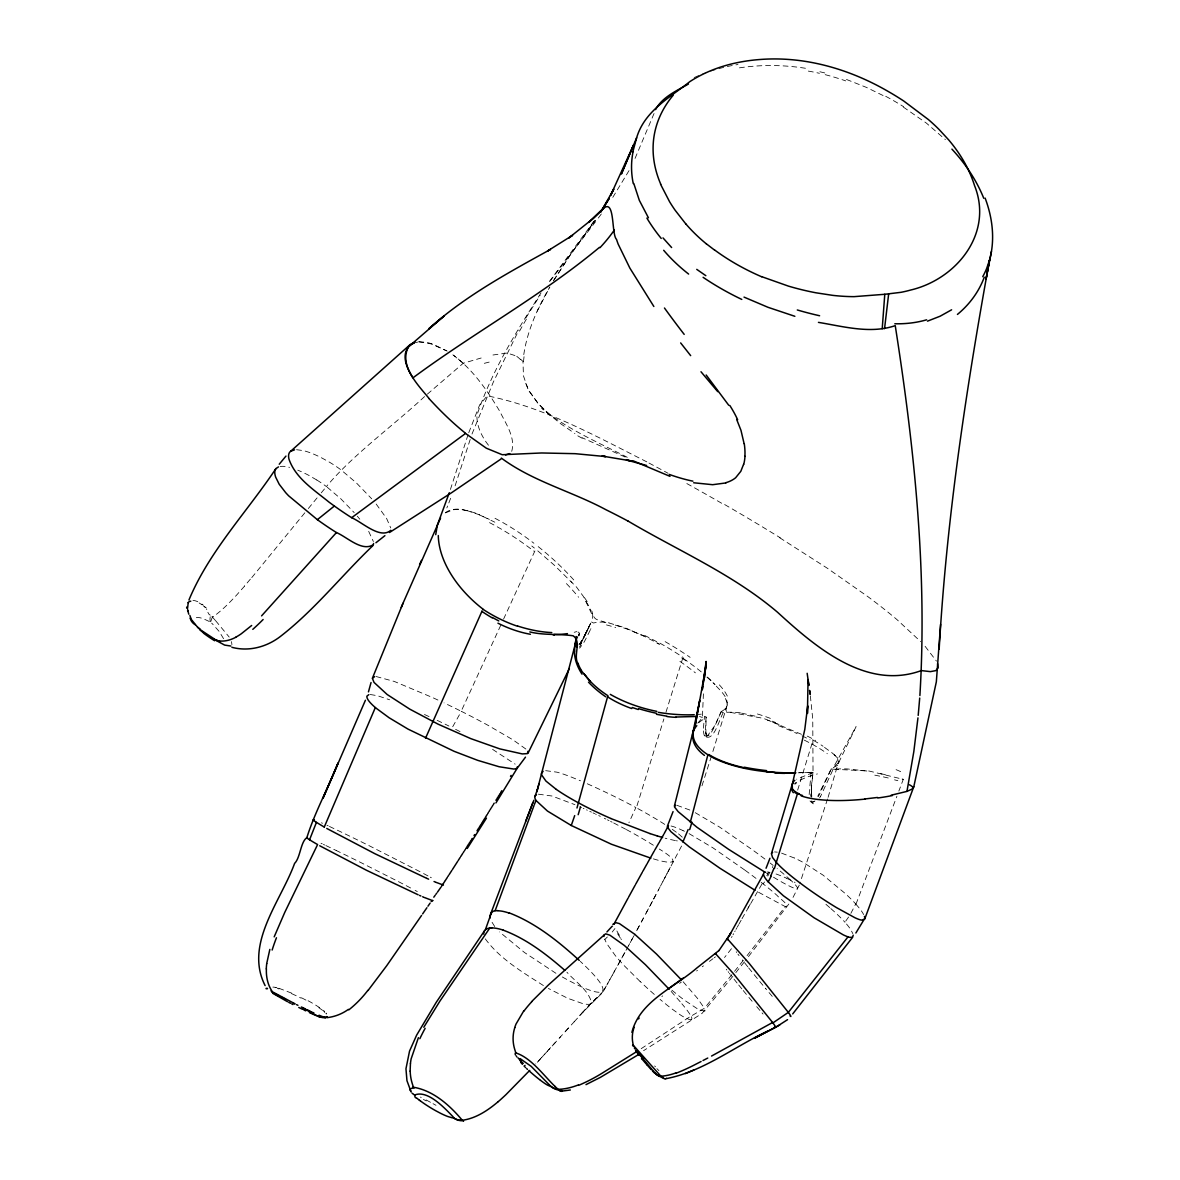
<?xml version="1.0" encoding="UTF-8"?>
<svg xmlns="http://www.w3.org/2000/svg" width="1180" height="1180" viewBox="0 0 1180 1180"><rect width="100%" height="100%" fill="white"/><g stroke="black" fill="none" stroke-linecap="round" stroke-linejoin="round"><path stroke-width="0.75" stroke-dasharray="5 3.75" d="M578.775 635.99C581.902 633.144 575.766 629.456 576.563 634.206M811.678 795.866L811.353 786.691L813.005 772.443L798.182 772.797M697.764 723.134L702.38 717.764L703.413 693.825M703.413 728.222L704.504 716.29L706.082 717.042L705.891 732.706L707.159 736.571L704.755 735.774M592.508 613.452A37.907 19.957 29.4 0 1 592.213 619.456L591.446 621.949L593.51 623.025A37.082 19.293 26.4 0 1 608.88 622.819M811.117 772.118L809.126 794.937M838.464 762.841L833.227 767.546L833.478 768.962A3.717 0.974 0.7 0 0 834.452 769.286L869.026 771.012L903.29 779.346L898.865 791.043M231.929 644.649L231.501 641.61M523.773 354.62C527.312 330.725 537.416 308.378 549.423 287.61M579.262 633.218L578.79 635.577M721.629 711.348A45.519 18.806 14.4 0 0 726.644 706.864C729.594 697.778 719.992 690.507 714.711 684.4M721.142 711.776C719.962 713.517 708.162 745.922 705.773 732.367L707.248 736.143L714.888 725.479L721.172 711.688L723.281 712.646A38.763 15.148 12.4 0 1 741.556 712.956M606.299 986.023L601.682 993.516L579.336 1015.759L591.401 1003.059A37.834 8.068 36.2 0 0 591.549 1002.676C588.437 989.843 575.235 981.657 566.901 972.202M591.549 1002.676L579.955 1015.449M828.095 797.282L837.623 765.274C841.429 756.41 828.168 751.026 823.257 746.247M653.41 858.863C674.4 865.368 681.509 862.521 659.266 849.04M727.278 704.932L712.012 754.286M664.753 824.378A130.965 19.706 24.1 0 0 636.359 807.784L663.868 718.989M665.963 712.278L682.63 658.529L681.642 657.865M587.301 783.771L595.797 787.606A122.101 18.379 24.1 0 1 609.175 793.919A121.466 18.29 24.1 0 1 635.873 807.548L628.94 822.681M711.452 756.041L701.952 785.865M827.534 799.008L799.848 883.437M797.665 790.098L813.079 740.081M470.186 439.476L454.846 486.617M813.02 772.576L796.662 779.183M450.421 489.464L468.136 434.461M472 434.034L493.358 382.01L518.92 329.957M799.273 885.133L792.562 898.319M468.755 432.75L479.67 404.858L487.207 395.831C544.836 407.248 597.05 436.895 649.118 463.017M450.627 498.299L448.385 504.111M855.972 904.205L896.903 796.235M772.369 867.595L772.812 866.489M654.045 113.501L634.25 160.318M866.872 771.012L847.078 768.918A29.957 7.124 0.7 0 0 833.154 769.257L820.646 796.22M662.924 881.416L681.922 845.352M831.133 769.419L819.171 795.084A46.669 35.12 -54.6 0 1 818.242 796.559M446.837 507.946L447.618 506.028M723.281 712.646C719.24 719.402 714.578 739.152 706.746 737.131M837.623 765.274L831.177 768.829L817.769 796.294M562.344 976.981C606.756 1002.027 617.715 995.861 580.309 961.39M831.163 768.859L833.154 769.242M500.763 625.223L461.188 711.26A136.084 21.24 25.2 0 0 444.064 702.911M503.58 619.087L535.75 549.113L531.782 546.03M579.542 647.038L589.425 625.843M590.885 628.704L590.501 629.5M580.383 644.87L589.602 625.429M590.148 630.238L585.973 638.601A32.568 9.529 -61 0 1 583.908 642.407L579.675 648.174M511.722 451.365C515.69 437.308 505.719 423.694 499.922 411.555C487.458 390.713 473.254 370.063 453.622 355.357M588.274 628.247L591.387 621.742L583.584 637.554M653.351 845.234L647.54 841.635A119.991 18.069 24.1 0 0 625.68 829.201L626.211 828.006M587.773 629.294L584.085 636.625M838.715 762.575L856.075 726.674L833.021 768.062M587.301 630.268L586.18 632.539M537.136 311.255L549.895 286.947M586.829 631.241L585.177 634.53M586.018 632.864L579.572 644.265L581.607 641.079A32.524 9.425 -60.8 0 0 583.746 637.333L583.967 636.861M585.059 634.766L584.572 635.696M672.954 862.182L673.397 861.312M668.087 871.533L670.255 867.374M666.951 873.731L658.307 890.192M653.676 898.954L660.623 885.797M655.992 894.573L636.138 931.728M652.51 901.137L649.605 906.609M452.707 726.747L461.351 711.334A136.408 21.299 25.2 0 1 488.417 725.538L513.094 739.919L526.428 749.448M648.44 908.792L644.929 915.356M641.419 921.904L643.174 918.63M639.073 926.271L634.162 935.356M629.014 170.643L610.975 200.349M633.778 936.079L630.813 941.522M632.598 938.262L621.314 958.927M628.453 945.873L629.633 943.705M624.884 952.408L606.904 984.931M768.8 872.123L766.823 875.649M620.12 961.095L616.521 967.6M614.721 970.86L611.727 976.273M731.482 937.51L732.087 936.419M609.913 979.518L603.88 990.345M733.001 934.796L733.606 933.705M734.757 931.625L735.184 930.873M736.025 929.353L736.88 927.819M737.308 927.067L738.592 924.781M739.019 924.029L741.143 920.223M741.999 918.704L763.726 880.914M748.017 908.084L750.185 904.293M850.883 913.35L855.736 903.954A129.077 18.718 32.7 0 0 845.249 893.525L822.991 875.088L803.27 862.462A41.33 5.989 32.7 0 0 794.302 857.993M525.793 317.981L540.145 295.325M553.391 280.929L570.619 254.379L594.351 221.575M553.833 280.161L570.619 254.379L595.192 220.35M580.501 642.908L581.607 641.079L579.528 644.324M819.584 797.946L819.746 797.71A47.023 35.503 -54.9 0 0 820.675 796.235M788.83 904.042L745.436 960.535M580.398 643.056L579.675 644.147M541.03 292.906C516.383 331.462 491.396 371.715 476.956 415.213C476.602 424.49 480.363 433.385 485.393 440.996A115.05 78.618 -3.7 0 0 489.715 446.763M848.582 917.037L844.939 922.229A126.909 18.393 32.7 0 1 851.031 930.106L852.801 933.631M614.928 928.557L612.214 932.008M764.522 881.991L763.165 883.909A121.909 11.328 32.9 0 1 776.986 895.355C778.918 898.024 790.025 905.149 785.6 906.712M593.26 223.094L595.266 220.247M550.057 281.061L596.638 220.291M549.423 281.489L595.561 219.156M601.299 214.023L597.434 219.244M731.467 948.69L724.52 957.496M316.815 480.024A37.229 7.508 39.7 0 1 326.418 486.558C352.879 454.801 392.822 426.039 424.549 396.583M744.388 961.862L733.872 975.078M747.073 955.638L785.275 906.609L756.424 891.121M743.135 960.594L734.565 971.302M732.81 976.391L701.952 1013.487L643.587 1050.657M731.91 974.592L704.431 1008.251L691.052 1016.142A34.81 4.632 45.7 0 0 681.848 1003.767M304.838 512.799L250.455 579.218M308.349 508.521L317.376 497.547M321.255 492.842L326.418 486.588M603.408 991.171L591.106 1003.472A48.587 10.369 36.2 0 1 587.891 1004.342A68.543 14.617 36.2 0 1 582.743 1003.605L567.787 998.31L548.375 988.442M244.644 586.032L236.708 594.971A74.34 19.529 -49.7 0 1 229.54 602.479A49.354 13.01 -49.7 0 1 212.96 616.86M555.5 1042.309L548.597 1049.905M568.347 1028.193L541.679 1057.487M559.453 1037.958L560.441 1036.881M547.623 1050.982L535.72 1063.962M574.159 1021.821L581.416 1013.856M565.382 1031.453L577.05 1018.635M691.687 1019.313L689.091 1019.461L683.279 1016.717A84.473 11.225 45.7 0 1 679.503 1014.358L672.128 1009.062A100.492 13.334 45.7 0 1 667.157 1005.213L660.033 999.371M540.691 1058.563L536.723 1062.885M815.011 800.955C809.996 802.474 813.005 805.645 816.221 802.371M607.375 936.979L604.824 939.472A84.459 11.21 45.7 0 1 604.691 939.133M427.367 394.15L463.239 363.248L481.175 357.997M661.862 996.54L662.688 995.89M709.46 961.361L713.059 958.662M714.254 957.762L715.449 956.862M702.277 966.759L703.472 965.86M696.613 970.978L697.469 970.358M679.592 983.368L681.303 982.129M213.005 616.757L212.4 617.17A17.789 4.322 -51.9 0 0 210.984 622.553M814.126 801.308L812.71 802.415L811.87 801.028M445.332 512.902L453.4 509.775A48.173 29.235 42.2 0 1 466.69 510.542M641.197 1048.666L690.993 1016.039M415.463 342.613L417.632 342.112M492.975 355.003L507.09 353.026L516.884 356.168M538.375 794.184L552.004 796.013L574.925 804.686M280.132 466.483L282.064 466.321A119.372 24.072 39.7 0 1 285.486 466.528L289.557 467.354M418.752 341.949L425.184 342.126A117.779 30.857 48.6 0 1 433.621 344.531L446.276 350.637M545.691 770.658L556.975 772.177A31.845 4.794 24.1 0 1 563.952 774.331A37.642 5.664 24.1 0 1 570.353 776.676L580.472 780.791M799.317 772.62L812.932 772.664L810.616 796.382M774.552 851.931L777.325 852.152M370.21 694.504L377.556 695.728L389.636 699.784M418.856 341.669L431.393 343.955L447.161 351.109M296.564 449.713L302.935 450.539A111.141 22.42 39.8 0 1 317.848 455.996L318.91 456.513A86.848 17.523 39.8 0 1 322.111 458.12L329.072 461.97A40.312 8.127 39.7 0 1 340.902 469.788L356.434 482.959L371.715 498.816M376.125 676.524L394.4 681.48L431.91 697.277A136.084 21.24 25.2 0 1 438.857 700.477M699.489 716.481L702.365 717.47M741.615 713.148L755.053 716.127M676.922 805.306L690.108 810.144M676.391 840.765L677.32 840.912M462.427 509.583L474.625 512.74L489.375 519.377M675.417 840.602L668.854 839.157A92.63 13.939 24.1 0 1 665.196 838.213M608.939 622.966L624.825 627.672L643.97 636.182M880.339 773.593L887.301 775.098M819.879 71.759L825.72 73.16M275.84 987.483L276.99 987.749M466.631 510.424L479.847 514.952L494.818 522.194M605.886 622.48L596.918 619.603A6.062 3.319 27.3 0 1 594.927 618.246L591.637 613.703L583.54 596.652L576.504 587.065L554.29 565.161L535.75 549.113M781.573 853.14L794.273 857.978M615.341 625.12L632.244 630.799M278.834 988.25L291.755 993.177M902.14 778.977L903.29 779.346M767.472 720.125L771.16 721.467M846.488 79.458L866.489 87.423L885.384 96.657M774.434 722.706L781.367 725.435M579.896 806.869L581.548 807.607M321.447 822.799L322.494 823.257M583.2 808.344L584.026 808.728M801.471 734.314L763.696 718.413L726.851 711.747L725.759 709.888L727.146 702.72L724.314 695.875M586.49 809.849L587.316 810.232M627.288 457.309C598.113 442.323 567.27 429.299 541.812 408.25L559.969 423.237L574.925 433.576M589.779 811.368L591.401 812.12M327.007 825.322L328.217 825.882M321.019 843.287L322.214 843.833M329.441 826.457L338.527 830.764A85.034 3.378 26.5 0 1 343.985 833.375A99.15 3.938 26.5 0 1 369.517 845.883L421.201 872.3M625.194 457.058L582.109 437.721M593.038 812.887L594.661 813.654M323.409 844.408L324.633 844.983M641.36 634.678L659.768 644.428M683.028 830.617L684.429 831.295M595.472 814.038L596.284 814.421M325.872 845.558L330.961 847.977A83.205 3.304 26.5 0 1 336.197 850.5M598.702 815.587L600.31 816.354M604.308 818.286L605.886 819.067M607.464 819.849L609.028 820.616M610.591 821.398L612.14 822.18M301.549 997.793L307.567 1000.95M613.689 822.962L625.636 829.186M695.286 812.696L719.653 827.106L752.545 849.895A128.561 11.933 32.9 0 1 765.717 859.674M689.091 833.64L712.882 847.801L744.978 870.176M410.596 887.98L405.846 885.487A96.421 3.82 26.5 0 0 398.383 881.593L360.77 862.521A95.757 3.806 26.5 0 0 336.212 850.5M423.561 873.554L428.119 875.988M415.124 890.384L417.292 891.549M426.083 1099.922L431.526 1102.872M430.287 877.168L431.334 877.728M433.031 1103.684L435.995 1105.306M657.098 642.997L658.809 643.941M199.125 602.951L202.208 604.912M209.303 621.491L203.078 618.615A50.873 10.974 40.8 0 0 197.945 617.553L196.264 617.686A57.304 12.361 40.8 0 0 194.715 618.394M773.505 877.212C779.715 881.062 810.645 899.042 791.205 880.649M492.576 749.359L515.144 764.139M555.928 973.294L524.466 952.496L499.524 931.935M766.366 873.023L767.826 873.893M543.42 985.565C522.651 972.173 500.128 959.119 485.305 938.882M316.786 479.995L308.673 475.289A99.607 20.075 39.7 0 0 297.758 470.171M779.7 537.741L827.033 568.037L867.772 596.564A390.447 75.682 25.2 0 1 896.859 619.515L920.592 641.537M903.305 107.041L926.344 123.074L945.387 139.594M682.63 658.529L686.008 660.844M318.836 1007.676L322.627 1010.375M672.246 829.304L677.733 833.257M452.899 354.811L463.239 363.248M327.199 487.178L340.873 498.86L354.192 512.607M678.529 833.877L682.91 837.771M203.299 605.753L204.169 606.476M671.892 990.182L679.238 996.171A108.044 14.337 45.7 0 0 684.356 1000.124L698.221 1009.342L704.711 1011.142A35.252 4.676 45.7 0 0 704.534 1008.34M834.127 754.684L837.992 758.415L839.039 761.557A33.409 9.293 2.4 0 1 838.434 762.841M825.941 904.308L830.455 908.202M323.763 1011.275L324.559 1011.968M706.923 677.143L713.177 682.792M830.838 908.556L834.968 912.273A122.705 17.789 32.7 0 1 844.939 922.229M204.479 606.756L205.453 607.685M654.605 1065.968L655.505 1066.794M790.585 880.073L788.948 878.569A128.768 11.962 32.9 0 0 777.133 868.583M640.15 981.539L624.441 965.904A30.96 4.115 45.7 0 1 615.208 955.461L607.317 944.384A71.744 9.529 45.7 0 1 604.853 939.501M520.631 359.207L522.976 361.478L523.463 375.889L528.124 389.43L537.726 403.073L551.37 416.319L539.113 404.622L529.038 391.096L524.554 380.653M713 682.733L715.11 684.666M713.295 683.014L714.431 684.12M215.63 620.724L229.215 637.082M215.247 620.311L210.645 615.075A17.774 7.626 -54.6 0 0 210.556 622.214M570.958 581.593L571.99 582.714M925.105 646.301L936.463 661.11M683.117 981.716L697.321 998.162L704.431 1008.251M671.14 991.407L682.01 1003.856M762.029 1012.868L763.047 1014.048M357.319 516.206L359.797 519.2M746.394 994.386L742.648 989.843M376.169 504.052L386.598 518.418L390.727 527.947M741.881 988.899L737.898 984.032M737.102 983.029L730.863 975.167M748.651 967.895L760.067 981.878A69.974 2.006 51.2 0 0 765.79 988.722M747.81 966.833L743.813 961.788M742.353 959.9L743.076 960.83M729.447 973.367L730.14 974.252M728.119 971.656L728.768 972.497M726.29 969.252L726.88 970.034M739.064 955.623L737.898 954.089M494.73 926.565L491.19 920.902M584.528 597.7L587.198 601.579M620.842 938.734L621.432 939.575M620.297 937.938L617.524 933.631M368.676 531.354L373.382 541.532M810.011 800.955L811.825 802.842L811.147 801.014M223.581 638.719L219.259 631.536L212.311 623.748A6.461 1.387 40.8 0 0 211.677 623.173M706.082 717.042L705.345 729.491M591.918 611.152L592.463 613.438M810.35 695.846L812.755 718.974L813.035 772.826M811.692 796.397L811.324 786.47L811.737 797.4M885.723 96.303A256.178 182.133 9.1 0 1 903.541 106.657M825.204 74.679A175.776 124.741 9.3 0 1 845.706 80.889M808.344 71.095A160.244 111.658 9.3 0 1 819.436 73.293M739.447 67.85A162.191 116.496 9.2 0 1 808.772 68.823M694.179 77.585A158.327 114.726 9.7 0 1 737.987 64.502M250.352 579.144A185.245 48.129 -49.7 0 1 244.57 585.944M209.76 614.603A12.42 0.944 62 0 1 210.099 615.252M207.857 612.317A11.122 2.463 62.5 0 1 209.155 614.559M206.308 608.895A15.325 5.517 64.4 0 1 206.825 609.514M205.409 607.051A19.485 7.7 66.2 0 1 206.22 607.862M204.184 606.623A26.329 9.307 63.6 0 1 204.494 606.904M201.942 604.116A21.211 6.962 61.4 0 1 203.049 604.868M192.974 600.487A55.578 14.234 54.6 0 1 198.697 602.154M523.522 361.67A91.037 60.888 80.5 0 1 524.303 354.87M516.781 356.39A36.978 29.397 88.8 0 1 520.424 359.531M484.316 363.322A75.55 5.354 -14.3 0 1 489.921 361.906M894.499 779.847A121.216 16.24 1.7 0 1 897.833 780.688M813.507 740.435A116.053 28.099 12.8 0 1 823.035 746.232M807.297 736.114A112.956 26.816 13.2 0 1 815.646 740.524M804.317 740.155A133.104 28.925 14.6 0 1 827.327 753.755M719.372 684.902A87.925 34.515 19.6 0 1 727.514 696.495M679.916 661.375A133.399 38.852 27.2 0 1 695.404 672.851M665.137 641.64A150.244 50.091 25.2 0 1 690.123 657.349M683.22 658.44A130.021 42.347 25.5 0 1 702.926 673.264M707.395 677.099A130.021 42.347 25.5 0 1 713.531 682.822M632.185 631.226A66.744 29.397 24.5 0 1 641.153 635.061M606.461 624.913A177.575 83.087 24.8 0 1 615.709 627.539M489.523 522.637A138.783 62.776 37 0 1 533.95 551.207M538.198 546.62A137.647 59.693 37.1 0 1 574.881 581.179M325.975 1013.664A13.688 5.502 17 0 1 326.3 1014.092M326.019 1013.015A17.184 7.228 14.4 0 1 326.506 1013.65M324.411 1011.983A22.051 8.57 17.8 0 1 324.736 1012.278M323.35 1010.346A18.246 6.623 19.4 0 1 324.456 1011.304M308.083 1000.743A47.348 12.685 24.3 0 1 319.677 1007.691M291.667 993.663A53.513 13.29 24.8 0 1 301.106 998.133M277.3 988.442A21.432 9.012 28.3 0 1 279.07 988.958M275.899 987.616A13.644 6.461 30.8 0 0 274.925 987.424L274.763 987.262A13.216 6.284 30.8 0 0 272.86 987.085M455.569 729.328A128.089 20.001 25.2 0 1 460.466 731.821M423.414 1099.436A22.081 2.552 29.1 0 1 426.246 1100.955M420.434 1097.12A12.862 2.935 31.2 0 1 421.231 1097.503M691.392 1016.762A36.418 4.838 45.7 0 1 691.642 1019.255M744.964 870.176A123 11.417 32.9 0 1 756.985 879.13M761.174 882.345A123 11.417 32.9 0 1 763.165 883.909M656.921 1068.667A46.876 3.112 40.1 0 1 658.927 1070.629M769.95 872.359A75.49 10.944 32.7 0 0 769.006 872.227A76.612 11.107 32.7 0 0 767.029 871.99M776.057 873.996A75.49 10.944 32.7 0 1 786.278 878.082M855.795 904.116A130.818 18.968 32.7 0 1 863.627 914.559M800.129 780.231A82.939 21.004 -1 0 1 817.386 773.918M698.781 722.721A90.683 36.138 11.8 0 1 706.54 717.72M701.318 714.151A88.692 36.58 13.6 0 1 696.421 714.564M704.401 735.819A28.63 15.886 -56.3 0 1 703.501 728.163M566.429 583.599A107.704 42.421 37.6 0 1 578.598 597.242M585.988 601.52A50.032 24.633 33.2 0 1 591.091 610.945M576.71 631.58A96.2 50.401 26.7 0 1 574.188 632.288M578.392 635.194A100.123 52.215 21.6 0 1 579.528 633.483M770.083 863.008A128.561 11.933 32.9 0 1 773.18 865.442M769.803 872.33A70.52 49.309 -51.7 0 1 767.782 876.076M612.745 926.551A89.459 12.626 43.9 0 1 612.7 926.079M619.426 935.312A77.806 9.927 46.1 0 1 616.299 929.855M592.965 222.873A77.098 2.861 -51.2 0 1 591.342 225.1M582.183 438.252A99.504 50.504 49.6 0 1 574.94 434.122M648.985 463.047A527.475 103.044 25.2 0 1 668.057 473.269M686.834 483.564A527.475 103.044 25.2 0 1 723.886 504.539M724.653 504.553A608.025 119.033 25.1 0 1 780.29 537.815M519.554 331.138A767.265 384.518 78.3 0 1 526.383 319.131M896.077 769.67A103.103 17.494 2.2 0 1 903.644 773.49M874.793 775.157A129.535 12.67 5.7 0 1 891.151 778.653M706.54 736.895A28.571 15.665 -57.4 0 1 705.802 729.24M757.398 713.974A71.67 23.703 12.3 0 1 771.027 718.635M772.177 721.187A105.581 27.125 13.8 0 1 775.496 722.455M778.476 725.656A135.213 26.476 15.7 0 1 797.149 733.591M802.002 735.848A135.213 26.476 15.7 0 1 809.996 739.816M445.376 512.636A41.521 25.385 42.5 0 1 462.398 509.48M494.995 518.3A137.78 69.797 37.8 0 1 533.906 543.243M644.531 635.386A126.245 46.551 24.8 0 1 657.909 642.363M659.915 643.174A122.897 42.819 25 0 1 683.25 657.54M424.461 714.505A130.243 20.326 25.2 0 1 432.087 717.986M437.161 720.361A130.243 20.326 25.2 0 1 448.916 726.025M671.081 826A90.418 8.393 32.9 0 1 682.999 830.587M654.295 994.415A86.288 11.431 45.7 0 1 640.135 981.509M786.426 878.215A40.15 5.826 32.7 0 1 795.084 882.537M772.266 996.363A91.199 2.626 51.2 0 1 765.805 988.737M736.733 952.467A63.174 1.785 51.3 0 1 736.217 951.788M759.95 1010.463A74.812 2.168 51.2 0 1 756.542 1006.496M752.117 1001.274A74.812 2.168 51.2 0 1 747.294 995.507M597.626 997.484L593.053 1001.23L597.626 997.484"/><path stroke-width="1.5" d="M576.165 636.492L575.427 646.05M635.592 1050.436L639.103 1055.466M577.61 644.25L576.873 647.215M675.594 805.247L674.532 806.973L678.146 811.634L696.908 827.21L728.591 849.32L764.906 872.153M939.162 649.207C946.552 518.477 966.243 388.81 989.533 260.057C995.242 239.658 992.542 217.71 985.123 198.107M940.593 624.323L936.345 681.789L913.836 786.573L864.66 919.235L861.474 920.12A26.948 3.909 32.7 0 1 855.058 917.804L836.65 907.7A68.115 9.868 32.7 0 1 804.701 886.416A72.865 10.561 32.7 0 1 776.573 862.683L772.531 857.462L771.44 853.701L791.706 786.057A84.547 21.24 -2 0 1 791.854 785.467L792.606 783.668M373.558 543.464L373.47 544.275M919.884 695.566C927.421 571.887 914.353 447.692 895.237 325.636C870.471 334.161 843.42 326.462 818.448 322.376M435.73 534.643L437.382 524.952L449.315 492.709M882.212 328.733L884.779 294.292L901.004 292.316A104.459 71.198 10.3 0 0 910.562 290.059C956.228 279.38 993.781 233.552 974.488 185.437A195.098 132.971 10.3 0 0 948.72 139.933L939.147 129.549A206.721 140.892 10.3 0 0 928.454 119.608L903.792 101.052A242.977 165.598 10.3 0 0 888.142 91.421C849.526 69.045 804.657 55.962 759.787 59.516C735.229 61.375 710.611 68.086 689.843 81.627C669.503 97.852 644.546 110.994 636.625 137.809L621.373 174.021L633.527 145.081L610.532 195.526L613.792 189.169L600.945 211.677M919.707 698.058L918.202 715.39M727.765 939.826L727.352 938.808L730.671 933.38L718.93 950.593M704.593 677.527L706.127 661.434L702.248 689.858L702.808 686.421M410.448 1063.387L410.124 1071.13M917.952 717.868L913.836 751.513L906.963 791.396L891.165 795.202M554.777 1086.205C542.948 1074.611 530.794 1057.605 515.734 1052.899A37.155 5 43.2 0 0 515.424 1054.905M664.148 833.64L668.485 825.646L667.438 827.195L670.948 831.708L689.268 846.871L719.933 868.244L755.023 890.281M884.558 328.63L888.643 294.026M266.695 963.632L269.837 949.413M703.339 682.955L706.024 665.564L694.946 726.895C686.627 744.182 708.752 756.778 722.16 761.779C745.539 770.673 770.894 773.092 795.748 772.856M632.849 151.807L636.625 137.809M694.946 726.895L699.755 700.404L693.073 731.585M991.451 251.429L986.008 279.173L989.533 260.057L986.657 268.48A150.878 105.979 9.7 0 1 982.911 276.356L982.763 276.681M374.62 676.612L372.408 678.382L374.031 682.409L387.143 694.489L409.77 709.136L438.031 724.137L470.82 738.636L499.774 748.872L522.253 753.917L527.386 753.622L527.976 751.277M603.953 936.448A84.459 11.21 45.7 0 1 603.968 935.15L605.606 933.823L609.868 935.165L624.368 945.475L645.46 964.724L669.193 989.268M390.787 530.307C380.211 539.629 362.393 522.253 351.655 517.696A99.518 20.06 39.7 0 1 334.368 506.028A85.845 17.317 39.7 0 1 328.837 501.987C313.939 489.803 295.634 478.239 288.997 459.226A114.342 23.054 39.7 0 1 290.103 451.778L410.286 344.471L414.903 342.171M792.341 784.198L804.804 729.402L807.71 705.832L807.43 713.457L808.049 679.562L808.816 684.99M693.383 730.302L674.385 806.073M690.33 822.18L707.912 754.699M913.807 786.839L911.934 789.154L906.963 791.396M539.024 783.889L536.797 791.869L575.457 643.439M371.036 682.556L368.455 691.878M631.89 1032.352C639.84 1001.097 674.237 987.66 696.687 968.116L719.151 950.372M576.976 808.005L607.877 695.669A84.075 46.256 15.2 0 1 585.678 675.875M743.562 464.345L740.819 471.307L735.671 477.708A140.302 55.15 40.5 0 1 725.715 482.723M673.057 811.619L667.32 826.339M574.69 815.601L571.268 825.484L611.358 844.216L650.873 858.155M688.132 829.555L682.896 841.989M373.367 544.659C362.024 552.093 347.156 537.062 336.447 532.549A94.887 19.131 39.7 0 1 317.361 519.672L288.717 495.88A29.485 5.944 39.7 0 1 285.649 492.606L279.173 484.198L275.678 477.163A105.89 21.343 39.8 0 1 276.091 468.549L278.465 466.897M534.924 796.5L537.372 789.73M536.487 794.819A104.091 15.665 24.1 0 0 536.015 800.453L534.452 804.362M534.083 805.35L495.084 910.857L497.724 910.577M490.615 914.043L532.888 802.518M769.95 858.258L766.056 868.229M188.947 599.986C209.244 551.193 246.93 512.061 276.002 468.49M774.419 868.48L797.341 794.096L794.878 792.488M274.188 936.846L284.764 912.391L317.597 844.556A83.795 3.333 26.5 0 1 309.558 839.762A67.732 2.685 26.5 0 1 306.8 837.874C314.411 813.123 328.32 787.842 338.041 763.032L322.966 798.329L365.417 700.242M525.793 821.044L533.891 800.276M655.578 109.607C662.113 97.188 676.597 90.772 688.456 84.031M372.467 678.072L402.985 603.319L440.568 518.035M324.279 827.033L375.314 707.602L389.149 717.779L408 729.093L454.138 751.321L477.708 760.348L499.081 766.735L513.949 769.065L517.076 768.416L517.371 766.72M401.259 607.464L402.985 603.319M482.06 611.019L425.508 738.267M419.579 564.542L421.452 560.382M418.399 1037.692L411.142 1058.844A47.79 38.778 89 0 0 410.463 1063.387M771.086 876.312L768.269 881.917L783.402 895.768L814.097 917.789L843.375 934.914A25.444 3.688 32.7 0 0 848.037 936.861A24.456 3.54 32.7 0 0 849.836 937.363L852.594 937.23L853.214 935.18M569.38 668.529L528.006 753.253M309.558 839.762L316.461 822.327A89.061 3.555 26.4 0 0 324.131 826.959M188.195 602.803L187.532 608.511M729.668 935.017L763.342 874.38M628.129 897.995L613.91 924.25L615.296 922.524L619.397 923.571L634.751 934.28L656.523 954.074L681.081 979.503M628.63 897.065L635.209 885.074M635.725 884.144L642.363 872.168M663.647 834.57L659.487 841.9M642.879 871.253L646.994 863.893M423.797 1027.264L439.875 1001.171L489.789 928.026L491.809 927.893M647.51 862.978L654.222 851.031M771.587 853.258L772.62 852.299M654.753 850.116L658.956 842.815M510.512 776.352L511.102 775.393M500.63 792.65L501.795 790.733M498.285 796.471L498.875 795.512M499.45 794.553L500.04 793.594M497.119 798.388L497.695 797.429M495.939 800.291L496.529 799.347M493.594 804.126L494.184 803.167M492.414 806.029L493.004 805.07M491.234 807.946L491.824 806.987M495.939 802.931L517.076 768.416L525.484 757.147M490.054 809.849L490.644 808.89M487.694 813.669L488.284 812.71M488.874 811.752L489.464 810.808M600.679 212.12L609.175 198.432L602.42 209.421L588.835 222.401L602.42 209.421C615.444 196.16 611.093 234.186 616.535 239.422A165.112 126.658 -20.5 0 0 618.173 244.127L629.84 268.052L653.853 306.49M485.334 817.475L487.104 814.613M484.744 818.433L482.959 821.295M481.779 823.198L482.369 822.239M481.189 824.156L479.404 827.003M478.8 827.962L477.015 830.808M474.036 835.558L474.625 834.614M470.437 841.266L471.041 840.322M471.646 839.363L472.236 838.419M486.44 818.153L467.236 848.479M727.352 938.808L749.359 963.603L788.343 1012.381A31.3 0.9 51.2 0 1 790.541 1015.641L790.865 1016.482L790.143 1016.069M469.242 843.169L469.847 842.21M468.637 844.113L466.838 846.96M465.628 848.863L466.233 847.904M464.433 850.75L465.038 849.807M462.619 853.597L460.805 856.444M463.224 852.653L463.829 851.694M442.839 884.322L441.718 886.047M458.386 860.22L460.2 857.388M457.781 861.179L452.324 869.69M451.704 870.634L449.27 874.41M448.046 876.298L448.666 875.354M484.464 930.858L436.349 1002.159L416.628 1035.155L409.534 1051.129L405.964 1068.77L406.952 1080.674L411.142 1092.031M447.441 877.242L445.435 880.339M445.14 880.782L443.12 883.879M441.084 886.991L437.485 892.124M431.172 901.55L432.78 900.458M430.11 903.098L427.971 906.196M426.909 907.73L422.632 913.91M421.555 915.459L386.716 965.712L368.027 990.522M435.966 894.219L436.718 893.172M435.214 895.237L433.798 897.198M855.869 932.996L864.822 918.246A130.818 18.968 32.7 0 0 864.424 916.388M523.596 1011.157L516.043 1024.019A45.946 43.808 61.3 0 0 514.746 1027.603M852.447 937.54L792.709 1013.915M793.668 781.514L792.459 783.815A192.237 47.849 -5.6 0 0 792.016 785.379L792.694 790.098M524.009 1066.086L525.056 1065.392M848.022 936.846L788.343 1012.381L772.93 1022.898L732.957 973.117L715.434 953.543L715.655 954.296M279.232 464.227L285.944 456.1M409.091 345.637C397.778 364.915 418.059 384.901 429.314 398.766M612.125 926.285L606.918 931.935M336.447 532.549L261.577 615.872M531.561 1001.658L548.361 985.02L603.968 935.15M317.361 519.672L334.368 506.028M529.717 1070.408L505.984 1094.612A206.677 154.005 -21.9 0 1 502.724 1097.636A158.74 118.28 -21.9 0 1 498.299 1101.619M372.895 545.632C341.861 575.309 315.031 609.5 281.032 635.961C267.285 646.861 249.069 651.906 231.9 647.304M599.47 247.357C541.236 295.87 473.918 332.686 412.971 377.821C407.41 369.045 400.669 355.667 408.988 346.463A200.084 52.436 48.6 0 1 414.416 342.967M603.806 207.946L592.921 218.669L568.922 237.873L572.566 235.322L547.535 251.001L550.47 249.408C508.093 272.816 464.95 296.106 428.812 328.778L444.226 315.901L409.785 345.711M251.665 625.489L241.221 633.822A60.593 37.2 -61.8 0 1 235.749 637.2M498.27 1101.589C487.974 1110.365 475.835 1118.478 462.295 1120.277A13.305 12.42 35.6 0 1 453.607 1117.844A14.499 13.187 69.5 0 0 462.767 1120.69M375.948 542.741L384.916 535.661M351.655 517.696L463.091 435.243M787.576 1019.653L775.717 1027.279L754.33 1038.326L779.788 1024.948M669.222 988.235L683.161 978.087M463.932 434.668L465.584 433.502L486.308 448.194L502.252 454.728L541.62 452.973L575.147 453.68L605.591 456.572L602.021 456.041L632.51 461.144L626.433 459.994L646.611 465.481M500.984 459.02L451.984 492.444L389.489 532.519M290.634 451.291L294.513 449.846M654.561 1072.532L636.861 1051.513L601.83 1073.372A103.014 59.31 -24.1 0 1 578.539 1085.379M509.79 453.607L505.512 454.934M639.575 1053.961L600.281 1077.429L586.003 1084.627M951.611 309.794L940.121 316.211L927.48 321.152M543.125 771.322L541.591 773.106A115.773 17.42 24.1 0 0 541.679 774.98L545.927 781.057L556.282 789.405M772.62 1022.485L711.555 1056.041M768.327 1030.789C734.432 1046.557 703.428 1071.573 666.051 1078.668M707.764 1058.047L703 1060.525M701.097 1061.513L696.303 1063.962A78.19 30.267 -26 0 1 675.86 1073.328M685.374 1073.594L693.825 1069.995M230.867 646.035L224.628 645.091L213.669 639.118M725.921 482.93L712.661 484.7L693.678 482.768M368.853 694.651L366.906 696.141A95.58 14.927 25.2 0 0 375.491 707.661M412.852 1087.149C432.765 1090.173 449.58 1105.041 462.236 1120.218M884.779 294.292L854.04 296.652A135.051 92.04 10.3 0 1 840.794 296.121A139.786 95.27 10.3 0 1 832.564 295.339L815.985 292.802A192.782 131.393 10.3 0 1 788.358 286.091L761.793 276.695M877.463 797.459L864.955 798.963M562.005 1091.102L570.338 1089.995M327.524 1017.411L326.609 1017.499A16.166 15.576 -73.4 0 1 317.627 1016.098M443.429 885.074L435.656 882.212M696.23 716.467L675.889 717.027M795.541 772.753L784.626 772.885M432.706 900.65L424.284 897.464M554.335 634.943L553.169 634.928M775.113 772.502L766.218 771.676M452.604 1117.932L447.633 1116.457A39.397 8.363 35.2 0 1 440.155 1113.094L436.054 1110.911A40.046 8.496 35.2 0 1 429.476 1107.061L426.216 1104.982A31.344 6.652 35.2 0 1 422.942 1102.754L420.478 1100.999M666.759 716.172L656.478 714.298M529.82 631.934C544.054 635.445 558.878 633.69 573.185 635.799C581.858 641.714 573.17 654.841 577.743 663.278M325.429 1017.779L319.057 1015.228M214.937 639.914L217.489 640.489M794.863 316.299L768.003 307.302L744.02 297.109M314.382 819.894L313.187 819.717L313.747 820.425M307.449 837.372C300.62 840.662 300.502 857.742 294.602 863.391C280.766 901.476 243.95 944.029 265.117 985.61M549.187 1085.851L547.476 1085.084A38.91 4.838 44.6 0 1 542.785 1082.031L540.411 1080.275M220.011 641.669L218.875 641.286M638.306 709.534L632.288 707.513M317.405 1016.113L311.299 1013.473M650.003 833.596L610.945 818.551M635.637 1050.392L636.861 1051.513M508.787 912.715C535.543 922.952 558.317 941.301 579.277 960.402M503.285 930.179C526.413 938.823 546.311 954.222 564.763 970.27M669.989 476.351L633.232 460.849M434.845 881.873L434.034 881.519M423.473 897.11L422.632 896.756M420.891 896.004L419.534 895.399M428.62 879.174L426.659 878.304M418.133 894.779L366.67 870.368L319.721 845.765M426.157 878.067L374.916 853.73L326.772 828.448M217.533 640.725L216.53 640.253M313.88 1012.883L313.128 1012.543M310.753 1013.222L309.308 1012.558M311.992 1012.012L311.21 1011.658M310.429 1011.29L307.331 1009.829M305.723 1009.062L301.387 1006.983M305.694 1010.847L303.88 1009.962M275.206 994.165L276.71 994.888M302.626 1009.357L298.761 1007.455M277.683 995.36L279.07 996.038M297.935 1005.301L296.549 1004.608M295.148 1003.915L272.064 991.598M292.95 1004.534L291.726 1003.9M498.786 620.946L492.414 617.509M290.501 1003.28L288.717 1002.351M215.483 639.722L201.426 630.474A19.765 4.263 40.8 0 1 199.258 628.748L197.414 627.17M287.551 1001.732L272.713 993.28M571.268 825.484L547.476 811.073L535.897 800.394M309.868 1011.835L310.93 1012.396M628.085 521.088C678.294 550.736 732.839 574.173 777.561 612.273C815.587 647.097 866.297 690.625 921.315 670.594L930.4 671.626L935.843 670.624L938.1 667.88L937.599 663.676M312.125 1013.06L313.29 1013.679M314.249 1014.21L316.314 1015.346M414.578 1095.025L413.752 1094.494M705.832 275.678L696.746 269.365M413.56 1094.362L412.086 1093.196M558.937 1090.113L554.836 1086.264M420.375 1100.925L420.065 1100.704A14.234 3.024 35.2 0 1 419.49 1100.276L419.18 1100.04M714.578 250.116L706.363 243.818M633.586 1046.129L632.923 1044.861L661.641 1077.075M661.582 1077.03L661.611 1077.045A13.142 11.49 -14.9 0 1 655.018 1073.077M267.196 988.575L267.241 988.604A36.654 1.755 25.5 0 0 266.105 988.737M418.826 1099.775L417.086 1098.388M523.256 1063.387L522.327 1062.649M501.353 458.091C532.859 481.484 571.769 491.308 606.033 509.775A796.485 544.953 -3.8 0 1 628.07 521.103M560.854 1089.745L561.872 1090.615M200.113 629.25L197.739 627.2M774.67 1026.688L775.688 1027.352L775.157 1026.113A30.341 0.87 51.2 0 0 772.974 1022.957L772.93 1022.898M642.495 1056.867L639.619 1054.035M522.121 1062.457L518.005 1057.811M529.082 1070.821L529.731 1071.41A41.595 5.177 44.6 0 0 539.924 1079.892M527.519 1069.405L527.15 1069.065A15.252 1.903 44.6 0 1 526.737 1068.682L526.693 1068.638M197.149 626.669L190.172 618.04A17.641 13.393 -34.8 0 0 195.187 624.736M525.675 1067.694L524.982 1067.03M590.428 681.642L581.15 670.505M671.626 247.535L662.998 237.903M652.481 1070.983L652.732 1071.248A40.533 1.224 50.6 0 0 654.753 1073.269M646.979 1064.862L642.082 1059.153M639.221 1053.563L637.997 1052.088M685.949 224.112L675.167 210.291A228.389 155.672 10.3 0 1 669.576 201.721L660.564 184.287M522.43 1064.331L521.368 1062.929M706.156 374.989L728.739 405.256M690.669 355.637L680.654 342.923M585.59 675.889L584.233 674.06M453.297 1117.017C444.491 1107.932 427.883 1089.878 414.918 1094.922A22.892 4.867 35.2 0 0 414.932 1095.424M648.44 217.799L639.339 200.379L633.808 183.52M272.285 991.731L270.766 989.12A38.262 28.851 -70.3 0 1 266.4 968.869M736.674 419.461L740.981 430.346L744.108 443.665M410.625 1091.043L410.36 1090.084M413.369 1087.075L412.248 1083.565A37.672 30.311 89 0 1 410.183 1071.13M515.763 1052.708L514.716 1049.359A35.695 33.91 62.5 0 1 514.79 1027.618M188.785 614.175L188.712 613.925A14.234 1.977 68 0 1 188.062 611.505L188.062 611.447M187.871 610.562L187.709 609.78M807.164 673.293L808.875 685.433M809.613 690.639L810.1 694.12M809.583 690.418L810.1 694.032M633.262 183.564A178.637 118.62 3.4 0 1 633.026 151.837M661.228 238.434A239.746 158.002 9 0 1 646.891 218.094M688.619 274.07A193.844 130.523 7.7 0 1 663.676 250.278M741.792 299.425A222.047 136.998 12.7 0 1 703.118 277.33M819.613 315.753A211.205 117.779 14.1 0 1 797.297 309.971M926.625 319.81A105.669 78.854 24.6 0 1 894.809 323.763M984.268 277.241A150.907 112.454 21.2 0 1 957.437 314.426M951.921 149.137A215.542 151.188 10.9 0 1 983.751 198.269M660.785 184.272A169.773 115.714 10.3 0 1 673.308 95.093M235.749 637.303A46.994 29.102 -62.7 0 1 217.445 640.593M263.125 619.5A157.515 92.895 -60.3 0 1 252.786 629.353M190.85 618.069A9.396 1.328 68 0 1 189.892 615.473M202.96 632.362A31.093 8.894 41.7 0 1 199.907 629.928M214.657 640.74A41.624 9.956 41.1 0 1 203.344 633.026M188.062 602.641A62.275 15.473 53.3 0 1 190.777 601.195M186.72 608.069A24.028 4.396 64.4 0 1 186.706 607.051M187.753 610.886A15.045 2.109 67.9 0 1 187.605 610.104M614.338 230.056A188.889 166.852 14 0 1 599.942 247.712M465.495 433.237A101.922 26.712 48.6 0 1 429.269 398.84M492.222 617.863A94.975 61.626 31 0 1 481.809 611.328M517.71 626.3A90.654 53.454 30.4 0 1 483.284 609.485M483.402 609.441A93.146 58.602 35.7 0 1 438.296 535.543M530.425 634.265A80.181 49.295 30.8 0 1 497.945 623.173M581.489 670.505A60.682 31.683 19.1 0 1 577.994 663.308M605.753 696.79A101.628 59.192 12.8 0 1 588.466 682.114M656.832 711.363A78.839 38.498 16 0 1 610.311 694.371M631.728 708.531A71.346 38.881 15.3 0 1 607.833 697.011M656.508 713.295A114.549 59.354 16.1 0 1 638.616 708.649M676.111 717.337A48.97 21.712 15.1 0 1 666.862 716.511M744.034 767.664A82.099 34.22 3.1 0 1 708.723 754.492M704.431 755.407A83.942 35.002 3.1 0 1 692.926 735.524M766.631 770.614A114.622 47.775 2.8 0 1 744.403 767.236M784.774 773.372A57.982 20.193 3.2 0 1 775.039 772.974M794.332 780.732A41.772 11.004 1.2 0 1 794.789 780.349M799.037 793.786A71.08 17.744 -3.6 0 1 793.417 790.025M802.548 795.512A76.626 19.913 -6 0 1 798.418 793.86M864.925 799.125A79.148 21.373 -7.3 0 1 801.161 795.866M892.39 795.556A51.404 8.998 -7 0 1 877.846 797.99M909.338 784.744A121.216 16.24 1.7 0 1 912.45 786.824M367.85 990.389A105.463 101.687 -35.4 0 1 348.823 1009.859M348.425 1009.357A43.763 42.141 -35.5 0 1 327.538 1017.588M266.282 968.883A50.002 38.055 -69.6 0 1 266.724 963.632M272.152 950.033A140.612 110.094 -69.1 0 1 276.459 937.761M273.716 993.427A16.314 10.325 -59.3 0 1 271.105 990.802M281.858 997.41A47.082 1.947 26.9 0 1 285.575 999.268M293.776 1003.442A47.082 1.947 26.9 0 1 294.425 1003.767M302.965 1008.177A44.147 1.829 26.9 0 1 308.644 1011.186M326.698 1016.924A16.55 14.75 -68.2 0 1 317.479 1015.995M266.901 988.442A27.789 1.564 22.7 0 1 267.536 988.545M326.831 1016.54A12.066 4.705 35.1 0 1 326.698 1016.909M483.697 934.073A89.488 19.087 36.2 0 1 485.452 929.884M489.789 928.011A109.386 23.335 36.2 0 0 485.349 929.811L491.396 912.863A107.69 22.981 36.4 0 1 494.848 910.68M416.584 1098.005A18.334 5.045 -47.3 0 1 414.918 1095.512M410.271 1090.04A36.727 8.142 29.8 0 1 410.257 1089.76M410.316 1089.037A48.321 10.354 33.4 0 1 414.092 1088.108M463.578 1121.118A17.317 2.891 37.5 0 1 463.43 1121.251M578.362 1084.921A39.987 22.907 -24.1 0 1 558.479 1089.361L557.801 1089.229A15.222 13.688 -7 0 1 549.895 1085.526M523.773 1011.29A134.918 129.225 55.3 0 1 531.693 1001.79M558.937 1090.113A16.137 15.37 16.1 0 1 549.969 1085.688M549.6 1085.128A6.018 0.752 44.6 0 0 549.408 1084.892L531.162 1066.337L520.129 1058.622L520.675 1061.867A18.541 2.301 44.6 0 0 521.324 1062.856M516.84 1056.926A29.028 4.602 40.6 0 1 516.265 1055.908M560.22 1091.087A13.482 3.053 39.1 0 1 559.645 1090.881M560.898 1091.131A11.638 1.578 32.1 0 1 560.559 1091.028M561.769 1091.249A11.431 1.062 28.4 0 1 561.798 1091.441M560.249 1089.715A18.172 0.988 27.1 0 1 559.88 1089.568M675.875 1072.945A30.857 11.844 -25.9 0 1 660.903 1076.19L660.461 1076.131A13.024 10.001 -21.6 0 1 654.9 1072.915M643.734 1058.534A15.724 3.024 -36.6 0 1 641.477 1058.416M651.257 1069.655A43.247 1.313 50.6 0 1 647.009 1064.876M635.002 1048.946A22.612 1.681 47.4 0 1 634.294 1047.855M632.598 1045.598A31.3 1.387 49.5 0 1 633.35 1045.849L632.849 1043.046A32.48 30.724 11.5 0 1 634.132 1027.308M662.718 1077.989A9.691 2.567 39.2 0 1 662.069 1077.694M664.089 1078.55A8.806 1.416 33.9 0 1 663.47 1078.343M665.077 1078.815A9.219 1.018 31 0 1 664.635 1078.771M665.432 1078.741A12.302 0.87 28.4 0 1 665.299 1078.727M663.455 1077.606A16.004 0.9 25.9 0 1 663.101 1077.473M666.464 1078.328A43.704 3.142 38.9 0 1 666.42 1078.432M691.849 822.136A116.171 85.476 -49.5 0 1 689.666 829.629M567.433 633.63A96.2 50.401 26.7 0 1 553.995 634.442M551.768 632.583A94.311 50.504 27.8 0 1 517.607 626.02M694.238 714.697A88.692 36.58 13.6 0 1 658.307 712.351M610.945 818.522A70.903 10.664 24.1 0 1 578.392 802.798A76.007 11.446 24.1 0 1 556.37 789.435M316.181 822.194A73.662 2.935 26.4 0 1 313.585 820.336M657.201 835.883A99.681 15.016 24.1 0 1 650.018 833.596M662.614 837.49A92.63 13.939 24.1 0 1 657.201 835.897M580.442 806.825A147.884 72.172 -59.4 0 1 578.171 814.702M490.098 918.011A91.907 19.647 36.1 0 1 491.529 912.966M491.883 927.952A82.806 17.656 36.2 0 1 503.226 930.12M498.034 910.827A78.529 16.712 36.2 0 1 509.17 913.099M612.907 924.545A89.459 12.626 43.9 0 1 613.452 923.807M773.918 868.347A132.971 115.434 -43 0 1 770.599 876.135M768.21 881.888A76.612 11.107 32.7 0 1 765.215 872.153M692.911 481.16A254.172 114.947 49.7 0 1 669.252 474.419M744.978 456.321A165.259 64.694 43.2 0 1 743.695 464.448M744.285 443.783A172.015 67.083 43.6 0 1 744.904 456.276M729.801 405.448A104.297 44.339 39.7 0 1 737.677 419.8M717.75 391.657A216.382 7.67 50.6 0 1 700.994 371.759M684.194 334.382A147.957 20.827 53 0 1 664.458 308.01M761.734 276.798A193.712 132.027 10.3 0 1 714.697 250.042M706.319 243.832A174.36 118.841 10.3 0 1 685.993 224.097M419.844 1038.695A176.395 146.497 87.2 0 1 425.125 1028.341M638.542 1018.915A51.168 48.41 9 0 1 639.147 1018.06M793.373 792.694A81.612 20.842 -5.1 0 1 792.414 786.028M794.951 783.8A82.939 21.004 -1 0 1 796.249 782.694M692.572 735.479A88.692 34.913 8 0 1 696.805 725.685M582.02 674.178A97.321 53.174 15.6 0 1 574.453 651.08M574.704 651.109A104.607 54.944 19.8 0 1 575.265 643.498M575.088 643.321A100.123 52.215 21.6 0 1 577.404 636.979"/></g></svg>
